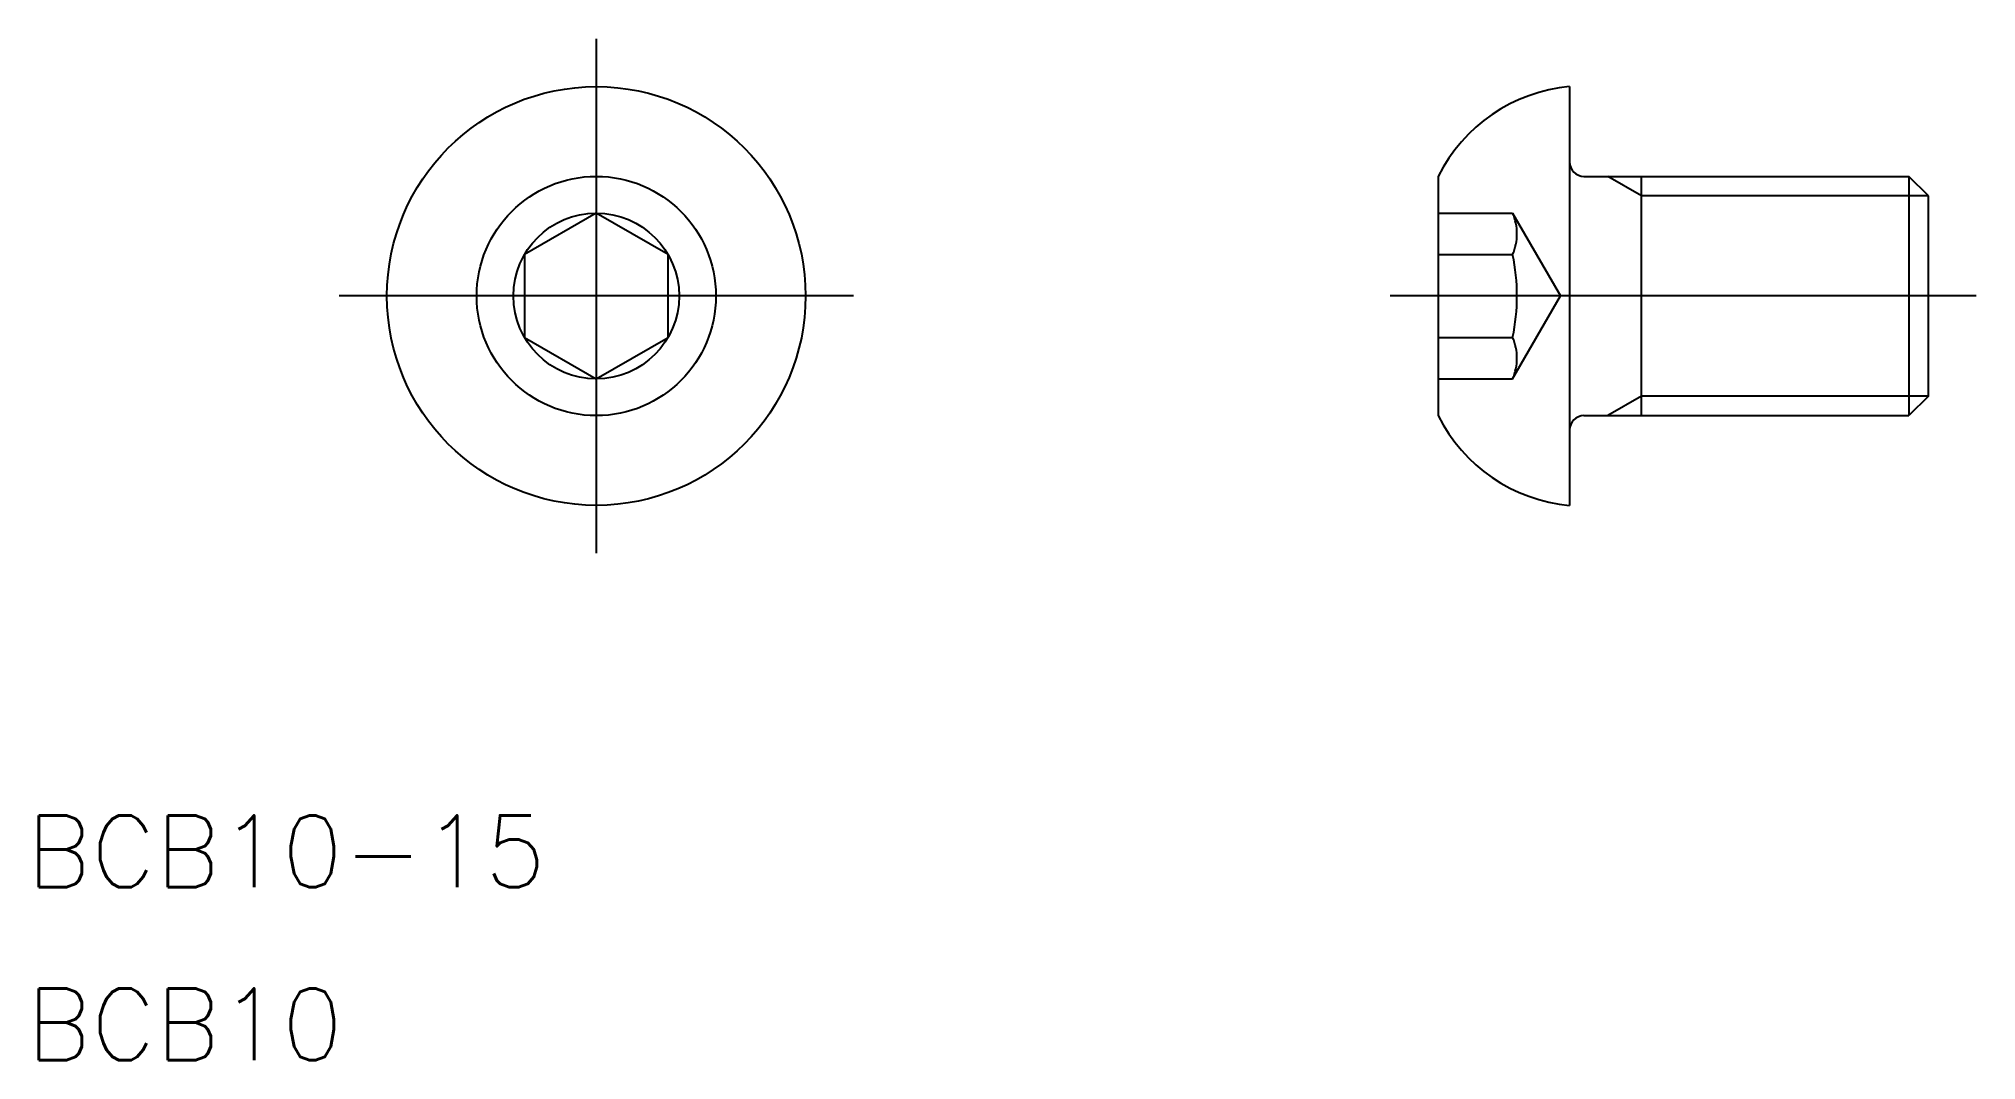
# Model space of a CAD drawing. Extents: x -23.3 to 57.7, y -31.9 to 10.7.
import ezdxf

# ---------------------------------------------------------------- set-up
doc = ezdxf.new("R2010")
doc.units = 0
doc.linetypes.add('CENTER', pattern=[50.8, 31.75, -6.35, 6.35, -6.35])
doc.linetypes.add('DASHED', pattern=[19.05, 12.7, -6.35])
doc.layers.get('0').update_dxf_attribs({"linetype": 'CONTINUOUS'})
doc.layers.add('CENTER', color=1, linetype='CENTER')
doc.styles.get("Standard").update_dxf_attribs({"font": 'txt.shx', "height": 3, "bigfont": 'bigfont.shx'})

msp = doc.modelspace()

# ---------------------------------------------------------------- linework, layer by layer
at = {"color": 7, "linetype": 'CONTINUOUS'}
for p, q in [((40.691, 8.75), (40.691, -8.75)), ((35.191, 5), (35.191, -5)), ((41.291, 5), (54.879, 5)), ((43.691, -5), (43.691, 5)), ((55.691, 4.188), (54.879, 5)), ((54.879, 5), (54.879, -5)), ((55.691, -4.188), (55.691, 4.188)), ((0, 3.464), (-3, 1.732)), ((3, 1.732), (0, 3.464)), ((-3, 1.732), (-3, -1.732)), ((3, -1.732), (3, 1.732)), ((-3, -1.732), (0, -3.464)), ((0, -3.464), (3, -1.732)), ((55.691, -4.188), (54.879, -5)), ((41.291, -5), (54.879, -5))]:
    msp.add_line(p, q, dxfattribs=at)
at = {"color": 3, "linetype": 'CONTINUOUS'}
for p, q in [((43.691, 4.188), (42.285, 5)), ((55.691, 4.188), (43.691, 4.188)), ((55.691, 4.188), (43.691, 4.188)), ((43.691, -4.188), (42.285, -5)), ((55.691, -4.188), (43.691, -4.188)), ((55.691, -4.188), (43.691, -4.188))]:
    msp.add_line(p, q, dxfattribs=at)
at = {"color": 3, "linetype": 'DASHED'}
for p, q in [((35.191, 3.464), (38.31, 3.464)), ((38.31, 3.464), (40.31, 0)), ((35.191, 1.732), (38.31, 1.732)), ((38.31, -3.464), (40.31, 0)), ((35.191, -1.732), (38.31, -1.732)), ((35.191, -3.464), (38.31, -3.464))]:
    msp.add_line(p, q, dxfattribs=at)
at = {"color": 7, "linetype": 'CONTINUOUS'}
for radius in [8.75, 5, 3.464]:
    msp.add_circle((0, 0), radius, dxfattribs=at)
for centre, radius, start, end in [((41.305, 1.942), 6.835, 95.14785, 153.42591), ((41.291, 5.6), 0.6, 180, 270), ((41.305, -1.942), 6.835, 206.57409, 264.85215), ((41.291, -5.6), 0.6, 90, 180)]:
    msp.add_arc(centre, radius, start, end, dxfattribs=at)
at = {"color": 3, "linetype": 'DASHED'}
for centre, radius, start, end in [((36.326, 2.598), 2.165, 336.42422, 23.57578), ((30.101, 0), 8.39, 348.08606, 11.91394), ((36.326, -2.598), 2.165, 336.42422, 23.57578)]:
    msp.add_arc(centre, radius, start, end, dxfattribs=at)
at = {"layer": 'CENTER', "color": 1, "linetype": 'CENTER'}
for p, q in [((0, 10.75), (0, -10.75)), ((10.75, 0), (-10.75, 0)), ((57.691, 0), (33.191, 0))]:
    msp.add_line(p, q, dxfattribs=at)

# ---------------------------------------------------------------- texts
at = {"color": 7, "linetype": 'CONTINUOUS'}
for s, p in [('BCB10-15', (-23.823, -24.709)), ('BCB10', (-23.823, -31.94))]:
    msp.add_text(s, height=3, dxfattribs=at).set_placement(p)

doc.saveas('drawing.dxf')
